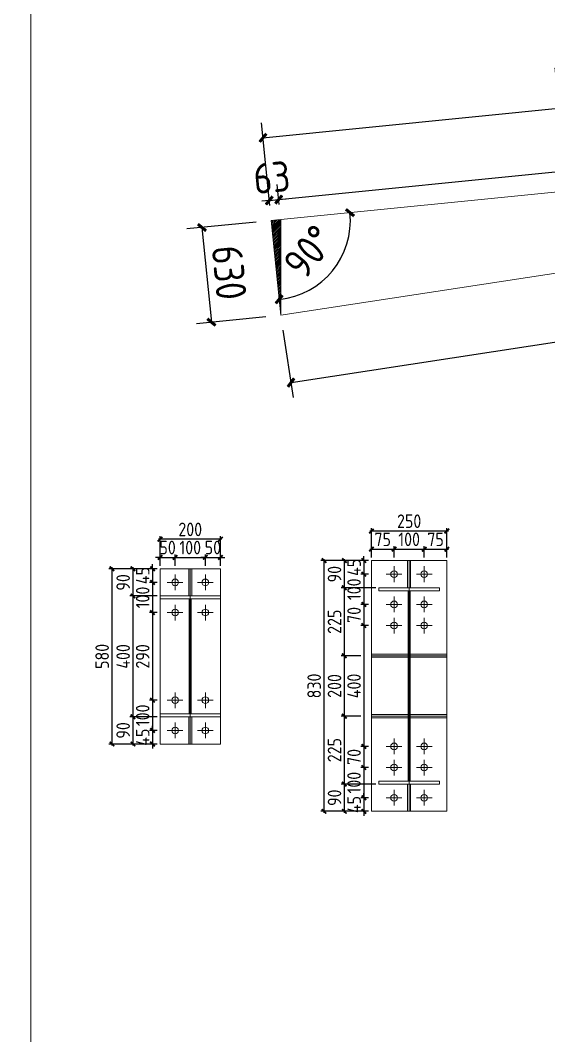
# Model space of a CAD drawing. Extents: x 485428 to 797698, y 56414 to 211814.
# Drawn here: x 733668 to 737168, y 134290 to 141012 of the extents above; entities that cross this region are included whole.
import ezdxf

# ---------------------------------------------------------------- set-up
doc = ezdxf.new("R2010")
doc.units = 0
doc.header["$LTSCALE"] = 1000
doc.header["$MEASUREMENT"] = 0
doc.styles.get("Standard").update_dxf_attribs({"font": 'gbenor.shx', "bigfont": 'gbcbig.shx'})
doc.dimstyles.get("Standard").update_dxf_attribs({"dimscale": 100, "dimtxt": 2, "dimasz": 0.4, "dimexe": 0.5, "dimexo": 1, "dimgap": 0.5, "dimtad": 1, "dimdec": 0, "dimzin": 0, "dimdsep": 46, "dimtxsty": 'Standard', "dimblk": 'ARCHTICK', "dimcen": 0.09, "dimadec": 0, "dimazin": 0, "dimtfac": 1, "dimtdec": 0, "dimtix": 1, "dimtmove": 2, "dimatfit": 3, "dimfxl": 1, "dimtolj": 1, "dimtzin": 0, "dimarcsym": 0})

# ---------------------------------------------------------------- blocks, each defined once
blk = doc.blocks.new('_ArchTick')
at = {"color": 0, "linetype": 'ByBlock', "const_width": 0.4}
blk.add_lwpolyline([(-0.5, -0.5), (0.5, 0.5)], dxfattribs=at)
blk = doc.blocks.new('*D1775')
at = {"color": 3, "lineweight": -2}
for p, q in [((735320.3, 139786.1), (735307, 139918.8)), ((735382.9, 139792.4), (735369.7, 139925.1)), ((735316.9, 139819.3), (735267.2, 139814.4)), ((735316.9, 139819.3), (735379.6, 139825.6)), ((735379.6, 139825.6), (735429.4, 139830.6))]:
    blk.add_line(p, q, dxfattribs=at)
at = {"layer": 'Defpoints', "color": 0}
for p in [(735379.6, 139825.6), (735330.2, 139686.6), (735392.9, 139692.9)]:
    blk.add_point(p, dxfattribs=at)
at = {"color": 3, "lineweight": -2, "xscale": 50, "yscale": 50, "zscale": 50}
for p, rotation in [((735316.9, 139819.3), 5.710593137494398), ((735379.6, 139825.6), 185.7105931374944)]:
    blk.add_blockref('_ArchTick', p, dxfattribs=dict(at, rotation=rotation))
at = {"color": 0, "lineweight": 15, "insert": (735333.4, 139971.7), "char_height": 200, "attachment_point": 5, "rotation": 5.71059}
blk.add_mtext('\\A1;63', dxfattribs=at)
blk = doc.blocks.new('*D1776')
at = {"color": 3, "lineweight": -2}
for p, q in [((740095.1, 140263.6), (740081.9, 140396.3)), ((735379.6, 139825.6), (740091.8, 140296.8)), ((735382.9, 139792.4), (735369.7, 139925.1))]:
    blk.add_line(p, q, dxfattribs=at)
at = {"layer": 'Defpoints', "color": 0}
for p in [(740091.8, 140296.8), (740105.1, 140164.1), (735392.9, 139692.9)]:
    blk.add_point(p, dxfattribs=at)
at = {"color": 3, "lineweight": -2, "xscale": 50, "yscale": 50, "zscale": 50}
for p, rotation in [((740091.8, 140296.8), 5.710593137471338), ((735379.6, 139825.6), 185.7105931374713)]:
    blk.add_blockref('_ArchTick', p, dxfattribs=dict(at, rotation=rotation))
at = {"color": 0, "lineweight": 15, "insert": (737720.1, 140217), "char_height": 200, "attachment_point": 5, "rotation": 5.71059}
blk.add_mtext('\\A1;上翼板 4736', dxfattribs=at)
blk = doc.blocks.new('*D1766')
at = {"color": 3, "lineweight": -2}
for p, q in [((740095.1, 140263.6), (740040.4, 140811.2)), ((735275.5, 140234.3), (740050.3, 140711.7)), ((735320.3, 139786.1), (735265.5, 140333.8))]:
    blk.add_line(p, q, dxfattribs=at)
at = {"layer": 'Defpoints', "color": 0}
for p in [(740050.3, 140711.7), (740105.1, 140164.1), (735330.2, 139686.6)]:
    blk.add_point(p, dxfattribs=at)
at = {"color": 3, "lineweight": -2, "xscale": 50, "yscale": 50, "zscale": 50}
for p, rotation in [((740050.3, 140711.7), 5.710593137499912), ((735275.5, 140234.3), 185.7105931374999)]:
    blk.add_blockref('_ArchTick', p, dxfattribs=dict(at, rotation=rotation))
at = {"color": 0, "lineweight": 15, "insert": (737647.3, 140628.8), "char_height": 200, "attachment_point": 5, "rotation": 5.71059}
blk.add_mtext('\\A1;腹板 4799', dxfattribs=at)
blk = doc.blocks.new('*D1777')
at = {"color": 3, "lineweight": -2}
for p, q in [((740158, 139687.1), (740226.2, 139241.2)), ((735461.1, 138613.9), (740211.1, 139340.1)), ((735408, 138960.9), (735476.2, 138515))]:
    blk.add_line(p, q, dxfattribs=at)
at = {"layer": 'Defpoints', "color": 0}
for p in [(740142.9, 139786), (740211.1, 139340.1), (735392.9, 139059.8)]:
    blk.add_point(p, dxfattribs=at)
at = {"color": 3, "lineweight": -2, "xscale": 50, "yscale": 50, "zscale": 50}
for p, rotation in [((740211.1, 139340.1), 8.69224909742612), ((735461.1, 138613.9), 188.6922490974261)]:
    blk.add_blockref('_ArchTick', p, dxfattribs=dict(at, rotation=rotation))
at = {"color": 0, "lineweight": 15, "insert": (737812.4, 139131.8), "char_height": 200, "attachment_point": 5, "rotation": 8.69225}
blk.add_mtext('\\A1;下翼板 4805', dxfattribs=at)
blk = doc.blocks.new('*D1779')
at = {"color": 3, "lineweight": -2}
for p, q in [((735230.7, 139676.6), (734771.8, 139630.8)), ((734871.3, 139640.7), (734934, 139013.9)), ((735293.4, 139049.8), (734834.5, 139003.9))]:
    blk.add_line(p, q, dxfattribs=at)
at = {"layer": 'Defpoints', "color": 0}
for p in [(735330.2, 139686.6), (734934, 139013.9), (735392.9, 139059.8)]:
    blk.add_point(p, dxfattribs=at)
at = {"color": 3, "lineweight": -2, "xscale": 50, "yscale": 50, "zscale": 50}
for p, rotation in [((734871.3, 139640.7), 95.71059313748569), ((734934, 139013.9), 275.7105931374857)]:
    blk.add_blockref('_ArchTick', p, dxfattribs=dict(at, rotation=rotation))
at = {"color": 0, "lineweight": 15, "insert": (735051.9, 139342.2), "char_height": 200, "attachment_point": 5, "rotation": 275.71059}
blk.add_mtext('\\A1;630', dxfattribs=at)
blk = doc.blocks.new('*D1781')
at = {"color": 0, "lineweight": -2}
blk.add_arc((735330.2, 139686.6), 524.2, 275.71059, 5.71059, dxfattribs=at)
at = {"layer": 'Defpoints', "color": 0}
for p in [(740105.1, 140164.1), (735330.2, 139686.6), (735392.9, 139692.9), (735636.2, 139261), (735392.9, 139059.8)]:
    blk.add_point(p, dxfattribs=at)
at = {"color": 0, "lineweight": -2, "xscale": 50, "yscale": 50, "zscale": 50}
for p, rotation in [((735851.8, 139738.8), 95.7105931374976), ((735382.4, 139165), 185.7105931374847)]:
    blk.add_blockref('_ArchTick', p, dxfattribs=dict(at, rotation=rotation))
at = {"color": 0, "lineweight": 15, "insert": (735581.1, 139481.3), "char_height": 200, "attachment_point": 5, "rotation": 50.71059}
blk.add_mtext('\\A1;90°', dxfattribs=at)
blk = doc.blocks.new('*D1973')
at = {"color": 3, "lineweight": -2}
for p, q in [((734593.6, 137401.4), (734593.6, 137476.9)), ((734693.6, 137401.4), (734693.6, 137476.9)), ((734593.6, 137456.9), (734563.6, 137456.9)), ((734593.6, 137456.9), (734693.6, 137456.9)), ((734693.6, 137456.9), (734723.6, 137456.9))]:
    blk.add_line(p, q, dxfattribs=at)
at = {"layer": 'Defpoints', "color": 0}
for p in [(734693.6, 137456.9), (734593.6, 137381.4), (734693.6, 137381.4)]:
    blk.add_point(p, dxfattribs=at)
at = {"color": 3, "lineweight": -2, "xscale": 30, "yscale": 30, "zscale": 30}
blk.add_blockref('_ArchTick', (734593.6, 137456.9), dxfattribs=at)
at = {"color": 3, "lineweight": -2, "xscale": 30, "yscale": 30, "zscale": 30, "rotation": 180}
blk.add_blockref('_ArchTick', (734693.6, 137456.9), dxfattribs=at)
at = {"color": 0, "lineweight": 15, "insert": (734643.6, 137521.9), "char_height": 90, "attachment_point": 5}
blk.add_mtext('\\A1;50', dxfattribs=at)
blk = doc.blocks.new('*D1954')
at = {"color": 3, "lineweight": -2}
for p, q in [((734693.6, 137401.4), (734693.6, 137476.9)), ((734893.6, 137401.4), (734893.6, 137476.9)), ((734683.6, 137456.9), (734903.6, 137456.9))]:
    blk.add_line(p, q, dxfattribs=at)
at = {"layer": 'Defpoints', "color": 0}
for p in [(734893.6, 137456.9), (734693.6, 137381.4), (734893.6, 137381.4)]:
    blk.add_point(p, dxfattribs=at)
at = {"color": 3, "lineweight": -2, "xscale": 30, "yscale": 30, "zscale": 30, "rotation": 180}
blk.add_blockref('_ArchTick', (734693.6, 137456.9), dxfattribs=at)
at = {"color": 3, "lineweight": -2, "xscale": 30, "yscale": 30, "zscale": 30}
blk.add_blockref('_ArchTick', (734893.6, 137456.9), dxfattribs=at)
at = {"color": 0, "lineweight": 15, "insert": (734793.6, 137521.9), "char_height": 90, "attachment_point": 5}
blk.add_mtext('\\A1;100', dxfattribs=at)
blk = doc.blocks.new('*D1974')
at = {"color": 3, "lineweight": -2}
for p, q in [((734893.6, 137401.4), (734893.6, 137476.9)), ((734993.6, 137401.4), (734993.6, 137476.9)), ((734893.6, 137456.9), (734863.6, 137456.9)), ((734893.6, 137456.9), (734993.6, 137456.9)), ((734993.6, 137456.9), (735023.6, 137456.9))]:
    blk.add_line(p, q, dxfattribs=at)
at = {"layer": 'Defpoints', "color": 0}
for p in [(734993.6, 137456.9), (734893.6, 137381.4), (734993.6, 137381.4)]:
    blk.add_point(p, dxfattribs=at)
at = {"color": 3, "lineweight": -2, "xscale": 30, "yscale": 30, "zscale": 30}
blk.add_blockref('_ArchTick', (734893.6, 137456.9), dxfattribs=at)
at = {"color": 3, "lineweight": -2, "xscale": 30, "yscale": 30, "zscale": 30, "rotation": 180}
blk.add_blockref('_ArchTick', (734993.6, 137456.9), dxfattribs=at)
at = {"color": 0, "lineweight": 15, "insert": (734943.6, 137521.9), "char_height": 90, "attachment_point": 5}
blk.add_mtext('\\A1;50', dxfattribs=at)
blk = doc.blocks.new('*D1955')
at = {"color": 3, "lineweight": -2}
for p, q in [((734543.7, 137381.4), (734543.7, 137411.4)), ((734573.6, 137381.4), (734523.7, 137381.4)), ((734543.7, 137381.4), (734543.7, 137291.4)), ((734573.6, 137291.4), (734523.7, 137291.4)), ((734543.7, 137291.4), (734543.7, 137261.4))]:
    blk.add_line(p, q, dxfattribs=at)
at = {"layer": 'Defpoints', "color": 0}
for p in [(734593.6, 137381.4), (734543.7, 137291.4), (734593.6, 137291.4)]:
    blk.add_point(p, dxfattribs=at)
at = {"color": 3, "lineweight": -2, "xscale": 30, "yscale": 30, "zscale": 30}
for p, rotation in [((734543.7, 137381.4), 270), ((734543.7, 137291.4), 90)]:
    blk.add_blockref('_ArchTick', p, dxfattribs=dict(at, rotation=rotation))
at = {"color": 0, "lineweight": 15, "insert": (734478.7, 137336.4), "char_height": 90, "attachment_point": 5, "rotation": 90}
blk.add_mtext('\\A1;45', dxfattribs=at)
blk = doc.blocks.new('*D1956')
at = {"color": 3, "lineweight": -2}
for p, q in [((734573.6, 137291.4), (734523.7, 137291.4)), ((734543.7, 137301.4), (734543.7, 137081.4)), ((734573.6, 137091.4), (734523.7, 137091.4))]:
    blk.add_line(p, q, dxfattribs=at)
at = {"layer": 'Defpoints', "color": 0}
for p in [(734593.6, 137291.4), (734543.7, 137091.4), (734593.6, 137091.4)]:
    blk.add_point(p, dxfattribs=at)
at = {"color": 3, "lineweight": -2, "xscale": 30, "yscale": 30, "zscale": 30}
for p, rotation in [((734543.7, 137291.4), 90), ((734543.7, 137091.4), 270)]:
    blk.add_blockref('_ArchTick', p, dxfattribs=dict(at, rotation=rotation))
at = {"color": 0, "lineweight": 15, "insert": (734478.7, 137191.4), "char_height": 90, "attachment_point": 5, "rotation": 90}
blk.add_mtext('\\A1;100', dxfattribs=at)
blk = doc.blocks.new('*D1957')
at = {"color": 3, "lineweight": -2}
for p, q in [((734573.6, 137091.4), (734523.7, 137091.4)), ((734543.7, 137101.4), (734543.7, 136501.4)), ((734573.6, 136511.4), (734523.7, 136511.4))]:
    blk.add_line(p, q, dxfattribs=at)
at = {"layer": 'Defpoints', "color": 0}
for p in [(734593.6, 137091.4), (734543.7, 136511.4), (734593.6, 136511.4)]:
    blk.add_point(p, dxfattribs=at)
at = {"color": 3, "lineweight": -2, "xscale": 30, "yscale": 30, "zscale": 30}
for p, rotation in [((734543.7, 137091.4), 90), ((734543.7, 136511.4), 270)]:
    blk.add_blockref('_ArchTick', p, dxfattribs=dict(at, rotation=rotation))
at = {"color": 0, "lineweight": 15, "insert": (734478.7, 136801.4), "char_height": 90, "attachment_point": 5, "rotation": 90}
blk.add_mtext('\\A1;290', dxfattribs=at)
blk = doc.blocks.new('*D1958')
at = {"color": 3, "lineweight": -2}
for p, q in [((734543.7, 136521.4), (734543.7, 136301.4)), ((734573.6, 136511.4), (734523.7, 136511.4)), ((734573.6, 136311.4), (734523.7, 136311.4))]:
    blk.add_line(p, q, dxfattribs=at)
at = {"layer": 'Defpoints', "color": 0}
for p in [(734593.6, 136511.4), (734543.7, 136311.4), (734593.6, 136311.4)]:
    blk.add_point(p, dxfattribs=at)
at = {"color": 3, "lineweight": -2, "xscale": 30, "yscale": 30, "zscale": 30}
for p, rotation in [((734543.7, 136511.4), 90), ((734543.7, 136311.4), 270)]:
    blk.add_blockref('_ArchTick', p, dxfattribs=dict(at, rotation=rotation))
at = {"color": 0, "lineweight": 15, "insert": (734478.7, 136411.4), "char_height": 90, "attachment_point": 5, "rotation": 90}
blk.add_mtext('\\A1;100', dxfattribs=at)
blk = doc.blocks.new('*D1959')
at = {"color": 3, "lineweight": -2}
for p, q in [((734543.7, 136311.4), (734543.7, 136341.4)), ((734573.6, 136311.4), (734523.7, 136311.4)), ((734543.7, 136311.4), (734543.7, 136221.4)), ((734573.6, 136221.4), (734523.7, 136221.4)), ((734543.7, 136221.4), (734543.7, 136191.4))]:
    blk.add_line(p, q, dxfattribs=at)
at = {"layer": 'Defpoints', "color": 0}
for p in [(734593.6, 136311.4), (734543.7, 136221.4), (734593.6, 136221.4)]:
    blk.add_point(p, dxfattribs=at)
at = {"color": 3, "lineweight": -2, "xscale": 30, "yscale": 30, "zscale": 30}
for p, rotation in [((734543.7, 136311.4), 270), ((734543.7, 136221.4), 90)]:
    blk.add_blockref('_ArchTick', p, dxfattribs=dict(at, rotation=rotation))
at = {"color": 0, "lineweight": 15, "insert": (734478.7, 136266.4), "char_height": 90, "attachment_point": 5, "rotation": 90}
blk.add_mtext('\\A1;45', dxfattribs=at)
blk = doc.blocks.new('*D1975')
at = {"color": 3, "lineweight": -2}
for p, q in [((734414.3, 137391.4), (734414.3, 137191.4)), ((734573.6, 137381.4), (734394.3, 137381.4)), ((734573.6, 137201.4), (734394.3, 137201.4))]:
    blk.add_line(p, q, dxfattribs=at)
at = {"layer": 'Defpoints', "color": 0}
for p in [(734593.6, 137381.4), (734414.3, 137201.4), (734593.6, 137201.4)]:
    blk.add_point(p, dxfattribs=at)
at = {"color": 3, "lineweight": -2, "xscale": 30, "yscale": 30, "zscale": 30}
for p, rotation in [((734414.3, 137381.4), 90), ((734414.3, 137201.4), 270)]:
    blk.add_blockref('_ArchTick', p, dxfattribs=dict(at, rotation=rotation))
at = {"color": 0, "lineweight": 15, "insert": (734349.3, 137291.4), "char_height": 90, "attachment_point": 5, "rotation": 90}
blk.add_mtext('\\A1;90', dxfattribs=at)
blk = doc.blocks.new('*D1976')
at = {"color": 3, "lineweight": -2}
for p, q in [((734573.6, 137201.4), (734394.3, 137201.4)), ((734414.3, 137211.4), (734414.3, 136391.4)), ((734573.6, 136401.4), (734394.3, 136401.4))]:
    blk.add_line(p, q, dxfattribs=at)
at = {"layer": 'Defpoints', "color": 0}
for p in [(734593.6, 137201.4), (734414.3, 136401.4), (734593.6, 136401.4)]:
    blk.add_point(p, dxfattribs=at)
at = {"color": 3, "lineweight": -2, "xscale": 30, "yscale": 30, "zscale": 30}
for p, rotation in [((734414.3, 137201.4), 90), ((734414.3, 136401.4), 270)]:
    blk.add_blockref('_ArchTick', p, dxfattribs=dict(at, rotation=rotation))
at = {"color": 0, "lineweight": 15, "insert": (734349.3, 136801.4), "char_height": 90, "attachment_point": 5, "rotation": 90}
blk.add_mtext('\\A1;400', dxfattribs=at)
blk = doc.blocks.new('*D1977')
at = {"color": 3, "lineweight": -2}
for p, q in [((734573.6, 136401.4), (734394.3, 136401.4)), ((734414.3, 136411.4), (734414.3, 136211.4)), ((734573.6, 136221.4), (734394.3, 136221.4))]:
    blk.add_line(p, q, dxfattribs=at)
at = {"layer": 'Defpoints', "color": 0}
for p in [(734593.6, 136401.4), (734414.3, 136221.4), (734593.6, 136221.4)]:
    blk.add_point(p, dxfattribs=at)
at = {"color": 3, "lineweight": -2, "xscale": 30, "yscale": 30, "zscale": 30}
for p, rotation in [((734414.3, 136401.4), 90), ((734414.3, 136221.4), 270)]:
    blk.add_blockref('_ArchTick', p, dxfattribs=dict(at, rotation=rotation))
at = {"color": 0, "lineweight": 15, "insert": (734349.3, 136311.4), "char_height": 90, "attachment_point": 5, "rotation": 90}
blk.add_mtext('\\A1;90', dxfattribs=at)
blk = doc.blocks.new('*D1978')
at = {"color": 3, "lineweight": -2}
for p, q in [((734275.1, 137391.4), (734275.1, 136211.4)), ((734573.6, 137381.4), (734255.1, 137381.4)), ((734573.6, 136221.4), (734255.1, 136221.4))]:
    blk.add_line(p, q, dxfattribs=at)
at = {"layer": 'Defpoints', "color": 0}
for p in [(734593.6, 137381.4), (734275.1, 136221.4), (734593.6, 136221.4)]:
    blk.add_point(p, dxfattribs=at)
at = {"color": 3, "lineweight": -2, "xscale": 30, "yscale": 30, "zscale": 30}
for p, rotation in [((734275.1, 137381.4), 90), ((734275.1, 136221.4), 270)]:
    blk.add_blockref('_ArchTick', p, dxfattribs=dict(at, rotation=rotation))
at = {"color": 0, "lineweight": 15, "insert": (734210.1, 136801.4), "char_height": 90, "attachment_point": 5, "rotation": 90}
blk.add_mtext('\\A1;580', dxfattribs=at)
blk = doc.blocks.new('*D1979')
at = {"color": 3, "lineweight": -2}
for p, q in [((734593.6, 137401.4), (734593.6, 137597)), ((734993.6, 137401.4), (734993.6, 137597)), ((735003.6, 137577), (734583.6, 137577))]:
    blk.add_line(p, q, dxfattribs=at)
at = {"layer": 'Defpoints', "color": 0}
for p in [(734593.6, 137577), (734593.6, 137381.4), (734993.6, 137381.4)]:
    blk.add_point(p, dxfattribs=at)
at = {"color": 3, "lineweight": -2, "xscale": 30, "yscale": 30, "zscale": 30, "rotation": 180}
blk.add_blockref('_ArchTick', (734593.6, 137577), dxfattribs=at)
at = {"color": 3, "lineweight": -2, "xscale": 30, "yscale": 30, "zscale": 30}
blk.add_blockref('_ArchTick', (734993.6, 137577), dxfattribs=at)
at = {"color": 0, "lineweight": 15, "insert": (734793.6, 137642), "char_height": 90, "attachment_point": 5}
blk.add_mtext('\\A1;200', dxfattribs=at)
blk = doc.blocks.new('*D1980')
at = {"color": 3, "lineweight": -2}
for p, q in [((735993.6, 137455.7), (735993.6, 137531.2)), ((736143.6, 137455.7), (736143.6, 137531.2)), ((735983.6, 137511.2), (736153.6, 137511.2))]:
    blk.add_line(p, q, dxfattribs=at)
at = {"layer": 'Defpoints', "color": 0}
for p in [(736143.6, 137511.2), (735993.6, 137435.7), (736143.6, 137435.7)]:
    blk.add_point(p, dxfattribs=at)
at = {"color": 3, "lineweight": -2, "xscale": 30, "yscale": 30, "zscale": 30, "rotation": 180}
blk.add_blockref('_ArchTick', (735993.6, 137511.2), dxfattribs=at)
at = {"color": 3, "lineweight": -2, "xscale": 30, "yscale": 30, "zscale": 30}
blk.add_blockref('_ArchTick', (736143.6, 137511.2), dxfattribs=at)
at = {"color": 0, "lineweight": 15, "insert": (736068.6, 137576.2), "char_height": 90, "attachment_point": 5}
blk.add_mtext('\\A1;75', dxfattribs=at)
blk = doc.blocks.new('*D1960')
at = {"color": 3, "lineweight": -2}
for p, q in [((736143.6, 137455.7), (736143.6, 137531.2)), ((736343.6, 137455.7), (736343.6, 137531.2)), ((736133.6, 137511.2), (736353.6, 137511.2))]:
    blk.add_line(p, q, dxfattribs=at)
at = {"layer": 'Defpoints', "color": 0}
for p in [(736343.6, 137511.2), (736143.6, 137435.7), (736343.6, 137435.7)]:
    blk.add_point(p, dxfattribs=at)
at = {"color": 3, "lineweight": -2, "xscale": 30, "yscale": 30, "zscale": 30, "rotation": 180}
blk.add_blockref('_ArchTick', (736143.6, 137511.2), dxfattribs=at)
at = {"color": 3, "lineweight": -2, "xscale": 30, "yscale": 30, "zscale": 30}
blk.add_blockref('_ArchTick', (736343.6, 137511.2), dxfattribs=at)
at = {"color": 0, "lineweight": 15, "insert": (736243.6, 137576.2), "char_height": 90, "attachment_point": 5}
blk.add_mtext('\\A1;100', dxfattribs=at)
blk = doc.blocks.new('*D1981')
at = {"color": 3, "lineweight": -2}
for p, q in [((736343.6, 137455.7), (736343.6, 137531.2)), ((736493.6, 137455.7), (736493.6, 137531.2)), ((736333.6, 137511.2), (736503.6, 137511.2))]:
    blk.add_line(p, q, dxfattribs=at)
at = {"layer": 'Defpoints', "color": 0}
for p in [(736493.6, 137511.2), (736343.6, 137435.7), (736493.6, 137435.7)]:
    blk.add_point(p, dxfattribs=at)
at = {"color": 3, "lineweight": -2, "xscale": 30, "yscale": 30, "zscale": 30, "rotation": 180}
blk.add_blockref('_ArchTick', (736343.6, 137511.2), dxfattribs=at)
at = {"color": 3, "lineweight": -2, "xscale": 30, "yscale": 30, "zscale": 30}
blk.add_blockref('_ArchTick', (736493.6, 137511.2), dxfattribs=at)
at = {"color": 0, "lineweight": 15, "insert": (736418.6, 137576.2), "char_height": 90, "attachment_point": 5}
blk.add_mtext('\\A1;75', dxfattribs=at)
blk = doc.blocks.new('*D1961')
at = {"color": 3, "lineweight": -2}
for p, q in [((735943.7, 137435.7), (735943.7, 137465.7)), ((735973.6, 137435.7), (735923.7, 137435.7)), ((735943.7, 137435.7), (735943.7, 137345.7)), ((735973.6, 137345.7), (735923.7, 137345.7)), ((735943.7, 137345.7), (735943.7, 137315.7))]:
    blk.add_line(p, q, dxfattribs=at)
at = {"layer": 'Defpoints', "color": 0}
for p in [(735993.6, 137435.7), (735943.7, 137345.7), (735993.6, 137345.7)]:
    blk.add_point(p, dxfattribs=at)
at = {"color": 3, "lineweight": -2, "xscale": 30, "yscale": 30, "zscale": 30}
for p, rotation in [((735943.7, 137435.7), 270), ((735943.7, 137345.7), 90)]:
    blk.add_blockref('_ArchTick', p, dxfattribs=dict(at, rotation=rotation))
at = {"color": 0, "lineweight": 15, "insert": (735878.7, 137390.7), "char_height": 90, "attachment_point": 5, "rotation": 90}
blk.add_mtext('\\A1;45', dxfattribs=at)
blk = doc.blocks.new('*D1962')
at = {"color": 3, "lineweight": -2}
for p, q in [((735973.6, 137345.7), (735923.7, 137345.7)), ((735943.7, 137355.7), (735943.7, 137135.7)), ((735973.6, 137145.7), (735923.7, 137145.7))]:
    blk.add_line(p, q, dxfattribs=at)
at = {"layer": 'Defpoints', "color": 0}
for p in [(735993.6, 137345.7), (735943.7, 137145.7), (735993.6, 137145.7)]:
    blk.add_point(p, dxfattribs=at)
at = {"color": 3, "lineweight": -2, "xscale": 30, "yscale": 30, "zscale": 30}
for p, rotation in [((735943.7, 137345.7), 90), ((735943.7, 137145.7), 270)]:
    blk.add_blockref('_ArchTick', p, dxfattribs=dict(at, rotation=rotation))
at = {"color": 0, "lineweight": 15, "insert": (735878.7, 137245.7), "char_height": 90, "attachment_point": 5, "rotation": 90}
blk.add_mtext('\\A1;100', dxfattribs=at)
blk = doc.blocks.new('*D1963')
at = {"color": 3, "lineweight": -2}
for p, q in [((735973.6, 137145.7), (735923.7, 137145.7)), ((735943.7, 137155.7), (735943.7, 136995.7)), ((735973.6, 137005.7), (735923.7, 137005.7))]:
    blk.add_line(p, q, dxfattribs=at)
at = {"layer": 'Defpoints', "color": 0}
for p in [(735993.6, 137145.7), (735943.7, 137005.7), (735993.6, 137005.7)]:
    blk.add_point(p, dxfattribs=at)
at = {"color": 3, "lineweight": -2, "xscale": 30, "yscale": 30, "zscale": 30}
for p, rotation in [((735943.7, 137145.7), 90), ((735943.7, 137005.7), 270)]:
    blk.add_blockref('_ArchTick', p, dxfattribs=dict(at, rotation=rotation))
at = {"color": 0, "lineweight": 15, "insert": (735878.7, 137075.7), "char_height": 90, "attachment_point": 5, "rotation": 90}
blk.add_mtext('\\A1;70', dxfattribs=at)
blk = doc.blocks.new('*D1964')
at = {"color": 3, "lineweight": -2}
for p, q in [((735973.6, 137005.7), (735923.7, 137005.7)), ((735943.7, 137015.7), (735943.7, 136195.7)), ((735973.6, 136205.7), (735923.7, 136205.7))]:
    blk.add_line(p, q, dxfattribs=at)
at = {"layer": 'Defpoints', "color": 0}
for p in [(735993.6, 137005.7), (735943.7, 136205.7), (735993.6, 136205.7)]:
    blk.add_point(p, dxfattribs=at)
at = {"color": 3, "lineweight": -2, "xscale": 30, "yscale": 30, "zscale": 30}
for p, rotation in [((735943.7, 137005.7), 90), ((735943.7, 136205.7), 270)]:
    blk.add_blockref('_ArchTick', p, dxfattribs=dict(at, rotation=rotation))
at = {"color": 0, "lineweight": 15, "insert": (735878.7, 136605.7), "char_height": 90, "attachment_point": 5, "rotation": 90}
blk.add_mtext('\\A1;400', dxfattribs=at)
blk = doc.blocks.new('*D1965')
at = {"color": 3, "lineweight": -2}
for p, q in [((735973.6, 136205.7), (735923.7, 136205.7)), ((735943.7, 136215.7), (735943.7, 136055.7)), ((735973.6, 136065.7), (735923.7, 136065.7))]:
    blk.add_line(p, q, dxfattribs=at)
at = {"layer": 'Defpoints', "color": 0}
for p in [(735993.6, 136205.7), (735943.7, 136065.7), (735993.6, 136065.7)]:
    blk.add_point(p, dxfattribs=at)
at = {"color": 3, "lineweight": -2, "xscale": 30, "yscale": 30, "zscale": 30}
for p, rotation in [((735943.7, 136205.7), 90), ((735943.7, 136065.7), 270)]:
    blk.add_blockref('_ArchTick', p, dxfattribs=dict(at, rotation=rotation))
at = {"color": 0, "lineweight": 15, "insert": (735878.7, 136135.7), "char_height": 90, "attachment_point": 5, "rotation": 90}
blk.add_mtext('\\A1;70', dxfattribs=at)
blk = doc.blocks.new('*D1966')
at = {"color": 3, "lineweight": -2}
for p, q in [((735973.6, 136065.7), (735923.7, 136065.7)), ((735943.7, 136075.7), (735943.7, 135855.7)), ((735973.6, 135865.7), (735923.7, 135865.7))]:
    blk.add_line(p, q, dxfattribs=at)
at = {"layer": 'Defpoints', "color": 0}
for p in [(735993.6, 136065.7), (735943.7, 135865.7), (735993.6, 135865.7)]:
    blk.add_point(p, dxfattribs=at)
at = {"color": 3, "lineweight": -2, "xscale": 30, "yscale": 30, "zscale": 30}
for p, rotation in [((735943.7, 136065.7), 90), ((735943.7, 135865.7), 270)]:
    blk.add_blockref('_ArchTick', p, dxfattribs=dict(at, rotation=rotation))
at = {"color": 0, "lineweight": 15, "insert": (735878.7, 135965.7), "char_height": 90, "attachment_point": 5, "rotation": 90}
blk.add_mtext('\\A1;100', dxfattribs=at)
blk = doc.blocks.new('*D1982')
at = {"color": 3, "lineweight": -2}
for p, q in [((735973.6, 135865.7), (735923.7, 135865.7)), ((735943.7, 135865.7), (735943.7, 135895.7)), ((735943.7, 135865.7), (735943.7, 135775.7)), ((735973.6, 135775.7), (735923.7, 135775.7)), ((735943.7, 135775.7), (735943.7, 135745.7))]:
    blk.add_line(p, q, dxfattribs=at)
at = {"layer": 'Defpoints', "color": 0}
for p in [(735993.6, 135865.7), (735943.7, 135775.7), (735993.6, 135775.7)]:
    blk.add_point(p, dxfattribs=at)
at = {"color": 3, "lineweight": -2, "xscale": 30, "yscale": 30, "zscale": 30}
for p, rotation in [((735943.7, 135865.7), 270), ((735943.7, 135775.7), 90)]:
    blk.add_blockref('_ArchTick', p, dxfattribs=dict(at, rotation=rotation))
at = {"color": 0, "lineweight": 15, "insert": (735878.7, 135820.7), "char_height": 90, "attachment_point": 5, "rotation": 90}
blk.add_mtext('\\A1;45', dxfattribs=at)
blk = doc.blocks.new('*D1983')
at = {"color": 3, "lineweight": -2}
for p, q in [((735973.6, 137435.7), (735794.2, 137435.7)), ((735814.2, 137445.7), (735814.2, 137245.7)), ((736023.6, 137255.7), (735794.2, 137255.7))]:
    blk.add_line(p, q, dxfattribs=at)
at = {"layer": 'Defpoints', "color": 0}
for p in [(735993.6, 137435.7), (735814.2, 137255.7), (736043.6, 137255.7)]:
    blk.add_point(p, dxfattribs=at)
at = {"color": 3, "lineweight": -2, "xscale": 30, "yscale": 30, "zscale": 30}
for p, rotation in [((735814.2, 137435.7), 90), ((735814.2, 137255.7), 270)]:
    blk.add_blockref('_ArchTick', p, dxfattribs=dict(at, rotation=rotation))
at = {"color": 0, "lineweight": 15, "insert": (735749.2, 137345.7), "char_height": 90, "attachment_point": 5, "rotation": 90}
blk.add_mtext('\\A1;90', dxfattribs=at)
blk = doc.blocks.new('*D1984')
at = {"color": 3, "lineweight": -2}
for p, q in [((735814.2, 137265.7), (735814.2, 136795.7)), ((736023.6, 137255.7), (735794.2, 137255.7)), ((735923.7, 136805.7), (735794.2, 136805.7))]:
    blk.add_line(p, q, dxfattribs=at)
at = {"layer": 'Defpoints', "color": 0}
for p in [(736043.6, 137255.7), (735814.2, 136805.7), (735943.7, 136805.7)]:
    blk.add_point(p, dxfattribs=at)
at = {"color": 3, "lineweight": -2, "xscale": 30, "yscale": 30, "zscale": 30}
for p, rotation in [((735814.2, 137255.7), 90), ((735814.2, 136805.7), 270)]:
    blk.add_blockref('_ArchTick', p, dxfattribs=dict(at, rotation=rotation))
at = {"color": 0, "lineweight": 15, "insert": (735749.2, 137030.7), "char_height": 90, "attachment_point": 5, "rotation": 90}
blk.add_mtext('\\A1;225', dxfattribs=at)
blk = doc.blocks.new('*D1967')
at = {"color": 3, "lineweight": -2}
for p, q in [((735923.7, 136805.7), (735794.2, 136805.7)), ((735814.2, 136815.7), (735814.2, 136395.7)), ((735923.7, 136405.7), (735794.2, 136405.7))]:
    blk.add_line(p, q, dxfattribs=at)
at = {"layer": 'Defpoints', "color": 0}
for p in [(735943.7, 136805.7), (735814.2, 136405.7), (735943.7, 136405.7)]:
    blk.add_point(p, dxfattribs=at)
at = {"color": 3, "lineweight": -2, "xscale": 30, "yscale": 30, "zscale": 30}
for p, rotation in [((735814.2, 136805.7), 90), ((735814.2, 136405.7), 270)]:
    blk.add_blockref('_ArchTick', p, dxfattribs=dict(at, rotation=rotation))
at = {"color": 0, "lineweight": 15, "insert": (735749.2, 136605.7), "char_height": 90, "attachment_point": 5, "rotation": 90}
blk.add_mtext('\\A1;200', dxfattribs=at)
blk = doc.blocks.new('*D1985')
at = {"color": 3, "lineweight": -2}
for p, q in [((735923.7, 136405.7), (735794.2, 136405.7)), ((735814.2, 136415.7), (735814.2, 135945.7)), ((736023.6, 135955.7), (735794.2, 135955.7))]:
    blk.add_line(p, q, dxfattribs=at)
at = {"layer": 'Defpoints', "color": 0}
for p in [(735943.7, 136405.7), (735814.2, 135955.7), (736043.6, 135955.7)]:
    blk.add_point(p, dxfattribs=at)
at = {"color": 3, "lineweight": -2, "xscale": 30, "yscale": 30, "zscale": 30}
for p, rotation in [((735814.2, 136405.7), 90), ((735814.2, 135955.7), 270)]:
    blk.add_blockref('_ArchTick', p, dxfattribs=dict(at, rotation=rotation))
at = {"color": 0, "lineweight": 15, "insert": (735749.2, 136180.7), "char_height": 90, "attachment_point": 5, "rotation": 90}
blk.add_mtext('\\A1;225', dxfattribs=at)
blk = doc.blocks.new('*D1986')
at = {"color": 3, "lineweight": -2}
for p, q in [((736023.6, 135955.7), (735794.2, 135955.7)), ((735814.2, 135965.7), (735814.2, 135765.7)), ((735973.6, 135775.7), (735794.2, 135775.7))]:
    blk.add_line(p, q, dxfattribs=at)
at = {"layer": 'Defpoints', "color": 0}
for p in [(736043.6, 135955.7), (735814.2, 135775.7), (735993.6, 135775.7)]:
    blk.add_point(p, dxfattribs=at)
at = {"color": 3, "lineweight": -2, "xscale": 30, "yscale": 30, "zscale": 30}
for p, rotation in [((735814.2, 135955.7), 90), ((735814.2, 135775.7), 270)]:
    blk.add_blockref('_ArchTick', p, dxfattribs=dict(at, rotation=rotation))
at = {"color": 0, "lineweight": 15, "insert": (735749.2, 135865.7), "char_height": 90, "attachment_point": 5, "rotation": 90}
blk.add_mtext('\\A1;90', dxfattribs=at)
blk = doc.blocks.new('*D1987')
at = {"color": 3, "lineweight": -2}
for p, q in [((735973.6, 137435.7), (735659.4, 137435.7)), ((735679.4, 137445.7), (735679.4, 135765.7)), ((735973.6, 135775.7), (735659.4, 135775.7))]:
    blk.add_line(p, q, dxfattribs=at)
at = {"layer": 'Defpoints', "color": 0}
for p in [(735993.6, 137435.7), (735679.4, 135775.7), (735993.6, 135775.7)]:
    blk.add_point(p, dxfattribs=at)
at = {"color": 3, "lineweight": -2, "xscale": 30, "yscale": 30, "zscale": 30}
for p, rotation in [((735679.4, 137435.7), 90), ((735679.4, 135775.7), 270)]:
    blk.add_blockref('_ArchTick', p, dxfattribs=dict(at, rotation=rotation))
at = {"color": 0, "lineweight": 15, "insert": (735614.4, 136605.7), "char_height": 90, "attachment_point": 5, "rotation": 90}
blk.add_mtext('\\A1;830', dxfattribs=at)
blk = doc.blocks.new('*D1988')
at = {"color": 3, "lineweight": -2}
for p, q in [((736503.6, 137631.2), (735983.6, 137631.2)), ((735993.6, 137455.7), (735993.6, 137651.2)), ((736493.6, 137455.7), (736493.6, 137651.2))]:
    blk.add_line(p, q, dxfattribs=at)
at = {"layer": 'Defpoints', "color": 0}
for p in [(735993.6, 137631.2), (735993.6, 137435.7), (736493.6, 137435.7)]:
    blk.add_point(p, dxfattribs=at)
at = {"color": 3, "lineweight": -2, "xscale": 30, "yscale": 30, "zscale": 30, "rotation": 180}
blk.add_blockref('_ArchTick', (735993.6, 137631.2), dxfattribs=at)
at = {"color": 3, "lineweight": -2, "xscale": 30, "yscale": 30, "zscale": 30}
blk.add_blockref('_ArchTick', (736493.6, 137631.2), dxfattribs=at)
at = {"color": 0, "lineweight": 15, "insert": (736243.6, 137696.2), "char_height": 90, "attachment_point": 5}
blk.add_mtext('\\A1;250', dxfattribs=at)
blk = doc.blocks.new('*D3257')
at = {"color": 0, "lineweight": -2}
blk.add_arc((740105.1, 140164.1), 333.2, 185.67946, 275.71059, dxfattribs=at)
at = {"layer": 'Defpoints', "color": 0}
for p in [(740105.1, 140164.1), (740105.1, 140164.1), (739834.5, 139969.7), (740142.9, 139786), (735366.9, 139692.9)]:
    blk.add_point(p, dxfattribs=at)
at = {"color": 0, "lineweight": -2, "xscale": 50, "yscale": 50, "zscale": 50}
for p, rotation in [((739773.5, 140131.1), 95.67946262486704), ((740138.2, 139832.6), 5.710593137511425)]:
    blk.add_blockref('_ArchTick', p, dxfattribs=dict(at, rotation=rotation))
at = {"color": 0, "lineweight": 15, "insert": (740020.7, 140061), "char_height": 200, "attachment_point": 5, "rotation": 320.69503}
blk.add_mtext('\\A1;90°', dxfattribs=at)

msp = doc.modelspace()

# ---------------------------------------------------------------- hatches: boundary and pattern name
at = {"lineweight": 15}
h = msp.add_hatch(dxfattribs=at)
h.set_pattern_fill('ANSI31', color=256, scale=5, style=0)
h.set_pattern_definition([(45, (-7e-09, -10896.44), (-5.612660076, 5.612660076), [])])
h.paths.add_polyline_path([(735392.9, 139692.9), (735330.2, 139686.6), (735392.9, 139059.8)])

# ---------------------------------------------------------------- linework, layer by layer
for p, q in [((740105.1, 140164.1), (735392.9, 139692.9)), ((740142.9, 139786), (735392.9, 139059.8)), ((735392.9, 139692.9), (735330.2, 139686.6)), ((735392.9, 139059.8), (735330.2, 139686.6)), ((735993.6, 137435.7), (735993.6, 135775.7)), ((736493.6, 137435.7), (735993.6, 137435.7)), ((736143.6, 137293.7), (736143.6, 137397.7)), ((736343.6, 137293.7), (736343.6, 137397.7)), ((736493.6, 135775.7), (736493.6, 137435.7)), ((734593.6, 137381.4), (734593.6, 136221.4)), ((734993.6, 137381.4), (734593.6, 137381.4)), ((734693.6, 137239.4), (734693.6, 137343.4)), ((734893.6, 137239.4), (734893.6, 137343.4)), ((734993.6, 136221.4), (734993.6, 137381.4)), ((736195.6, 137345.7), (736091.6, 137345.7)), ((736395.6, 137345.7), (736291.6, 137345.7)), ((734745.6, 137291.4), (734641.6, 137291.4)), ((734945.6, 137291.4), (734841.6, 137291.4)), ((736143.6, 137093.7), (736143.6, 137197.7)), ((736343.6, 137093.7), (736343.6, 137197.7)), ((734693.6, 137039.4), (734693.6, 137143.4)), ((734893.6, 137039.4), (734893.6, 137143.4)), ((736195.6, 137145.7), (736091.6, 137145.7)), ((736395.6, 137145.7), (736291.6, 137145.7)), ((734745.6, 137091.4), (734641.6, 137091.4)), ((734945.6, 137091.4), (734841.6, 137091.4)), ((736143.6, 136953.7), (736143.6, 137057.7)), ((736343.6, 136953.7), (736343.6, 137057.7)), ((736195.6, 137005.7), (736091.6, 137005.7)), ((736395.6, 137005.7), (736291.6, 137005.7)), ((734693.6, 136459.4), (734693.6, 136563.4)), ((734893.6, 136459.4), (734893.6, 136563.4)), ((734745.6, 136511.4), (734641.6, 136511.4)), ((734945.6, 136511.4), (734841.6, 136511.4)), ((734693.6, 136259.4), (734693.6, 136363.4)), ((734893.6, 136259.4), (734893.6, 136363.4)), ((734745.6, 136311.4), (734641.6, 136311.4)), ((734945.6, 136311.4), (734841.6, 136311.4)), ((736143.6, 136153.7), (736143.6, 136257.7)), ((736343.6, 136153.7), (736343.6, 136257.7)), ((734593.6, 136221.4), (734993.6, 136221.4)), ((736195.6, 136205.7), (736091.6, 136205.7)), ((736395.6, 136205.7), (736291.6, 136205.7)), ((736143.6, 136013.7), (736143.6, 136117.7)), ((736343.6, 136013.7), (736343.6, 136117.7)), ((736195.6, 136065.7), (736091.6, 136065.7)), ((736395.6, 136065.7), (736291.6, 136065.7)), ((736143.6, 135813.7), (736143.6, 135917.7)), ((736343.6, 135813.7), (736343.6, 135917.7)), ((736195.6, 135865.7), (736091.6, 135865.7)), ((736395.6, 135865.7), (736291.6, 135865.7)), ((735993.6, 135775.7), (736493.6, 135775.7))]:
    msp.add_line(p, q, dxfattribs=at)
at = {"color": 2, "lineweight": 15}
for p, q in [((735392.9, 139692.9), (735392.9, 139059.8)), ((736233.6, 137255.7), (736233.6, 137435.7)), ((736253.6, 137255.7), (736253.6, 137435.7)), ((734783.6, 137201.4), (734783.6, 137381.4)), ((734803.6, 137201.4), (734803.6, 137381.4)), ((736237.6, 136815.7), (735993.6, 136815.7)), ((736237.6, 136795.7), (735993.6, 136795.7)), ((736493.6, 136815.7), (736249.6, 136815.7)), ((736493.6, 136795.7), (736249.6, 136795.7)), ((734783.6, 136221.4), (734783.6, 136401.4)), ((734803.6, 136221.4), (734803.6, 136401.4)), ((736237.6, 136415.7), (735993.6, 136415.7)), ((736237.6, 136395.7), (735993.6, 136395.7)), ((736493.6, 136415.7), (736249.6, 136415.7)), ((736493.6, 136395.7), (736249.6, 136395.7)), ((736233.6, 135775.7), (736233.6, 135955.7)), ((736253.6, 135775.7), (736253.6, 135955.7)), ((736233.6, 135775.7), (736253.6, 135775.7))]:
    msp.add_line(p, q, dxfattribs=at)
at = {"color": 1, "lineweight": 15}
for p, q in [((736243.6, 137435.7), (736243.6, 135775.7)), ((734793.6, 137381.4), (734793.6, 136221.4)), ((736237.6, 136805.7), (735993.6, 136805.7)), ((736493.6, 136805.7), (736249.6, 136805.7)), ((736237.6, 136405.7), (735993.6, 136405.7)), ((736493.6, 136405.7), (736249.6, 136405.7))]:
    msp.add_line(p, q, dxfattribs=at)
at = {"color": 4, "lineweight": 15}
for p, q in [((734793.6, 137201.4), (734593.6, 137201.4)), ((734593.6, 137201.4), (734593.6, 137181.4)), ((734993.6, 137201.4), (734793.6, 137201.4)), ((734993.6, 137181.4), (734993.6, 137201.4)), ((736243.6, 137255.7), (736043.6, 137255.7)), ((736043.6, 137255.7), (736043.6, 137235.7)), ((736043.6, 137235.7), (736443.6, 137235.7)), ((736237.6, 137235.7), (736237.6, 135975.7)), ((736443.6, 137255.7), (736243.6, 137255.7)), ((736249.6, 137235.7), (736249.6, 135975.7)), ((736443.6, 137235.7), (736443.6, 137255.7)), ((734593.6, 137181.4), (734993.6, 137181.4)), ((734787.6, 137181.4), (734787.6, 136421.4)), ((734799.6, 137181.4), (734799.6, 136421.4)), ((734993.6, 136421.4), (734593.6, 136421.4)), ((734593.6, 136421.4), (734593.6, 136401.4)), ((734593.6, 136401.4), (734793.6, 136401.4)), ((734793.6, 136401.4), (734993.6, 136401.4)), ((734993.6, 136401.4), (734993.6, 136421.4)), ((736443.6, 135975.7), (736043.6, 135975.7)), ((736043.6, 135975.7), (736043.6, 135955.7)), ((736043.6, 135955.7), (736243.6, 135955.7)), ((736243.6, 135955.7), (736443.6, 135955.7)), ((736443.6, 135955.7), (736443.6, 135975.7))]:
    msp.add_line(p, q, dxfattribs=at)
at = {"lineweight": 15}
for points in [[(718888.1, 144614.2), (733738.1, 144614.2), (733738.1, 134114.2), (718888.1, 134114.2)], [(733738.1, 144614.2), (748588.1, 144614.2), (748588.1, 134114.2), (733738.1, 134114.2)]]:
    msp.add_lwpolyline(points, close=True, dxfattribs=at)
for centre in [(736143.6, 137345.7), (736343.6, 137345.7), (734693.6, 137291.4), (734893.6, 137291.4), (736143.6, 137145.7), (736343.6, 137145.7), (734693.6, 137091.4), (734893.6, 137091.4), (736143.6, 137005.7), (736343.6, 137005.7), (734693.6, 136511.4), (734893.6, 136511.4), (734693.6, 136311.4), (734893.6, 136311.4), (736143.6, 136205.7), (736343.6, 136205.7), (736143.6, 136065.7), (736343.6, 136065.7), (736143.6, 135865.7), (736343.6, 135865.7)]:
    msp.add_circle(centre, 22, dxfattribs=at)

# ---------------------------------------------------------------- dimensions: what is measured, and where the dimension line sits
for p1, p2, distance, text, picture, middle in [((735330.2, 139686.6), (740105.1, 140164.1), 550.4, '腹板 4799', '*D1766', (737647.3, 140628.8)), ((735392.9, 139059.8), (740142.9, 139786), -451.1, '下翼板 4805', '*D1777', (737812.4, 139131.8))]:
    dim = msp.add_aligned_dim(p1=p1, p2=p2, distance=distance, text=text, dimstyle='Standard', override={"dimtxt": 2, "dimasz": 0.5, "dimexe": 1, "dimexo": 1, "dimclrd": 3, "dimclre": 3}, dxfattribs=at)
    dim.commit()
    dim.dimension.update_dxf_attribs({"geometry": picture, "text_midpoint": middle})
dim = msp.add_linear_dim(base=(740091.8, 140296.8), p1=(735392.9, 139692.9), p2=(740105.1, 140164.1), angle=185.71059, text='上翼板 4736', dimstyle='Standard', override={"dimtxt": 2, "dimasz": 0.5, "dimexe": 1, "dimexo": 1, "dimclrd": 3, "dimclre": 3}, dxfattribs=at)
dim.commit()
dim.dimension.update_dxf_attribs({"geometry": '*D1776', "text_midpoint": (737720.1, 140217)})
at = {"color": 1, "lineweight": 15}
for base, line1, line2, picture, middle in [((739834.5, 139969.7), ((740142.9, 139786), (740105.1, 140164.1)), ((740105.1, 140164.1), (735366.9, 139692.9)), '*D3257', (740020.7, 140061)), ((735636.2, 139261), ((735392.9, 139059.8), (735330.2, 139686.6)), ((740105.1, 140164.1), (735392.9, 139692.9)), '*D1781', (735581.1, 139481.3))]:
    dim = msp.add_angular_dim_2l(base=base, line1=line1, line2=line2, dimstyle='Standard', override={"dimtxt": 2, "dimasz": 0.5, "dimgap": 1}, dxfattribs=at)
    dim.commit()
    dim.dimension.update_dxf_attribs({"geometry": picture, "text_midpoint": middle})
at = {"lineweight": 15}
for p1, p2, distance, override, picture, middle in [((735330.2, 139686.6), (735392.9, 139692.9), 133.4, {"dimtxt": 2, "dimasz": 0.5, "dimexe": 1, "dimexo": 1, "dimclrd": 3, "dimclre": 3}, '*D1775', (735333.4, 139971.7)), ((735330.2, 139686.6), (735392.9, 139059.8), -461.2, {"dimtxt": 2, "dimasz": 0.5, "dimexe": 1, "dimexo": 1, "dimclrd": 3, "dimclre": 3}, '*D1779', (735051.9, 139342.2)), ((736493.6, 137435.7), (735993.6, 137435.7), -195.6, {"dimtxt": 0.9, "dimasz": 0.3, "dimexe": 0.2, "dimexo": 0.2, "dimgap": 0.2, "dimlfac": 0.5, "dimdle": 0.1, "dimclrd": 3, "dimclre": 3}, '*D1988', (736243.6, 137696.2)), ((734993.6, 137381.4), (734593.6, 137381.4), -195.6, {"dimtxt": 0.9, "dimasz": 0.3, "dimexe": 0.2, "dimexo": 0.2, "dimgap": 0.2, "dimlfac": 0.5, "dimdle": 0.1, "dimclrd": 3, "dimclre": 3}, '*D1979', (734793.6, 137642)), ((734593.6, 137381.4), (734593.6, 136221.4), -318.6, {"dimtxt": 0.9, "dimasz": 0.3, "dimexe": 0.2, "dimexo": 0.2, "dimgap": 0.2, "dimlfac": 0.5, "dimdle": 0.1, "dimclrd": 3, "dimclre": 3}, '*D1978', (734210.1, 136801.4)), ((735993.6, 137435.7), (735993.6, 135775.7), -314.2, {"dimtxt": 0.9, "dimasz": 0.3, "dimexe": 0.2, "dimexo": 0.2, "dimgap": 0.2, "dimlfac": 0.5, "dimdle": 0.1, "dimclrd": 3, "dimclre": 3}, '*D1987', (735614.4, 136605.7))]:
    dim = msp.add_aligned_dim(p1=p1, p2=p2, distance=distance, dimstyle='Standard', override=override, dxfattribs=at)
    dim.commit()
    dim.dimension.update_dxf_attribs({"geometry": picture, "text_midpoint": middle})
for base, p1, p2, picture, middle in [((736143.6, 137511.2), (735993.6, 137435.7), (736143.6, 137435.7), '*D1980', (736068.6, 137576.2)), ((736343.6, 137511.2), (736143.6, 137435.7), (736343.6, 137435.7), '*D1960', (736243.6, 137576.2)), ((736493.6, 137511.2), (736343.6, 137435.7), (736493.6, 137435.7), '*D1981', (736418.6, 137576.2)), ((734693.6, 137456.9), (734593.6, 137381.4), (734693.6, 137381.4), '*D1973', (734643.6, 137521.9)), ((734893.6, 137456.9), (734693.6, 137381.4), (734893.6, 137381.4), '*D1954', (734793.6, 137521.9)), ((734993.6, 137456.9), (734893.6, 137381.4), (734993.6, 137381.4), '*D1974', (734943.6, 137521.9))]:
    dim = msp.add_linear_dim(base=base, p1=p1, p2=p2, dimstyle='Standard', override={"dimtxt": 0.9, "dimasz": 0.3, "dimexe": 0.2, "dimexo": 0.2, "dimgap": 0.2, "dimlfac": 0.5, "dimdle": 0.1, "dimclrd": 3, "dimclre": 3}, dxfattribs=at)
    dim.commit()
    dim.dimension.update_dxf_attribs({"geometry": picture, "text_midpoint": middle})
for base, p1, p2, picture, middle in [((735943.7, 137345.7), (735993.6, 137435.7), (735993.6, 137345.7), '*D1961', (735878.7, 137390.7)), ((734414.3, 137201.4), (734593.6, 137381.4), (734593.6, 137201.4), '*D1975', (734349.3, 137291.4)), ((734543.7, 137291.4), (734593.6, 137381.4), (734593.6, 137291.4), '*D1955', (734478.7, 137336.4)), ((735814.2, 137255.7), (735993.6, 137435.7), (736043.6, 137255.7), '*D1983', (735749.2, 137345.7)), ((735943.7, 137145.7), (735993.6, 137345.7), (735993.6, 137145.7), '*D1962', (735878.7, 137245.7)), ((734543.7, 137091.4), (734593.6, 137291.4), (734593.6, 137091.4), '*D1956', (734478.7, 137191.4)), ((735814.2, 136805.7), (736043.6, 137255.7), (735943.7, 136805.7), '*D1984', (735749.2, 137030.7)), ((734414.3, 136401.4), (734593.6, 137201.4), (734593.6, 136401.4), '*D1976', (734349.3, 136801.4)), ((735943.7, 137005.7), (735993.6, 137145.7), (735993.6, 137005.7), '*D1963', (735878.7, 137075.7)), ((734543.7, 136511.4), (734593.6, 137091.4), (734593.6, 136511.4), '*D1957', (734478.7, 136801.4)), ((735943.7, 136205.7), (735993.6, 137005.7), (735993.6, 136205.7), '*D1964', (735878.7, 136605.7)), ((735814.2, 136405.7), (735943.7, 136805.7), (735943.7, 136405.7), '*D1967', (735749.2, 136605.7)), ((734543.7, 136311.4), (734593.6, 136511.4), (734593.6, 136311.4), '*D1958', (734478.7, 136411.4)), ((734414.3, 136221.4), (734593.6, 136401.4), (734593.6, 136221.4), '*D1977', (734349.3, 136311.4)), ((735814.2, 135955.7), (735943.7, 136405.7), (736043.6, 135955.7), '*D1985', (735749.2, 136180.7)), ((734543.7, 136221.4), (734593.6, 136311.4), (734593.6, 136221.4), '*D1959', (734478.7, 136266.4)), ((735943.7, 136065.7), (735993.6, 136205.7), (735993.6, 136065.7), '*D1965', (735878.7, 136135.7)), ((735943.7, 135865.7), (735993.6, 136065.7), (735993.6, 135865.7), '*D1966', (735878.7, 135965.7)), ((735814.2, 135775.7), (736043.6, 135955.7), (735993.6, 135775.7), '*D1986', (735749.2, 135865.7)), ((735943.7, 135775.7), (735993.6, 135865.7), (735993.6, 135775.7), '*D1982', (735878.7, 135820.7))]:
    dim = msp.add_linear_dim(base=base, p1=p1, p2=p2, angle=90, dimstyle='Standard', override={"dimtxt": 0.9, "dimasz": 0.3, "dimexe": 0.2, "dimexo": 0.2, "dimgap": 0.2, "dimlfac": 0.5, "dimdle": 0.1, "dimclrd": 3, "dimclre": 3}, dxfattribs=at)
    dim.commit()
    dim.dimension.update_dxf_attribs({"geometry": picture, "text_midpoint": middle})

doc.saveas('drawing.dxf')
